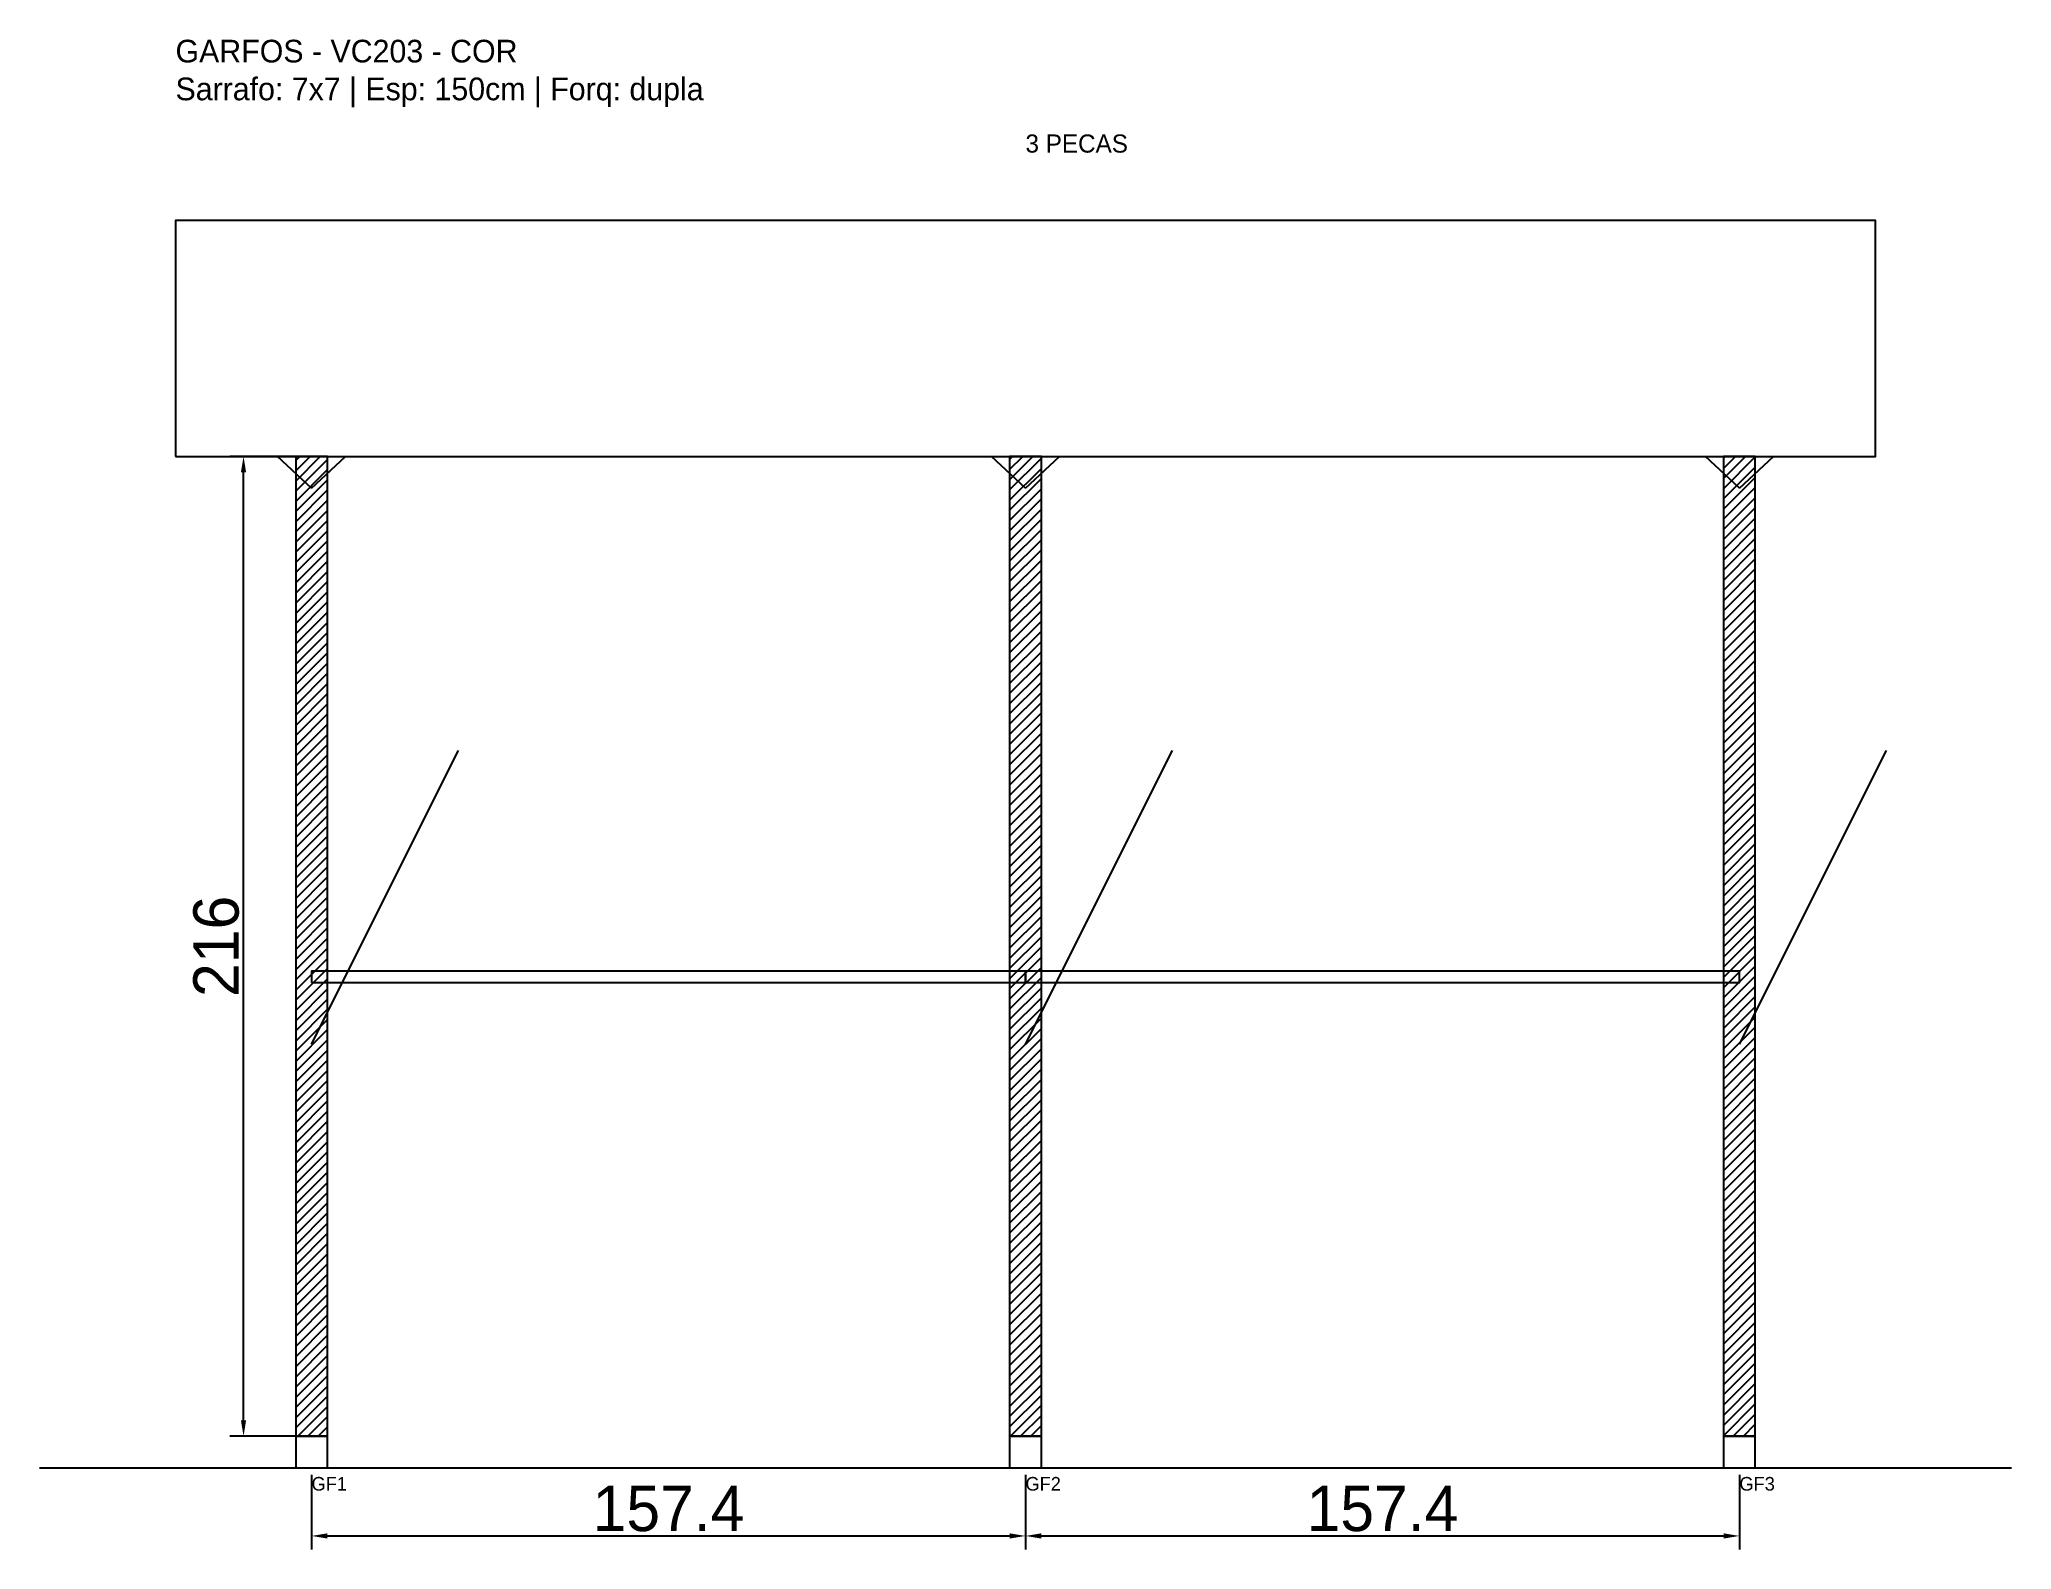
# Model space of a CAD drawing. Header units: metres. Extents: x -30 to 405, y -25 to 308.
import ezdxf

# ---------------------------------------------------------------- set-up
doc = ezdxf.new("R2010")
doc.units = ezdxf.units.M
for name, color, linetype in [('BARRA_ANCORAGEM', 1, 'Continuous'), ('COTA', 241, 'Continuous'), ('GARFOS OK', 3, 'Continuous'), ('NOME DA VIGA', 6, 'Continuous'), ('SARR_7x7', 40, 'Continuous'), ('TIRAS REESCORAMENTO', 252, 'Continuous'), ('VIGAS', 3, 'Continuous')]:
    doc.layers.add(name, color=color, linetype=linetype)
doc.dimstyles.new('EZ DXF', dxfattribs={"dimtxt": 10, "dimasz": 3.5, "dimexe": 3, "dimexo": 1.5, "dimgap": 1, "dimtad": 1, "dimdec": 1, "dimdsep": 46, "dimcen": 2.5, "dimazin": 3, "dimtfac": 1, "dimtmove": 0, "dimatfit": 3})

msp = doc.modelspace()

# ---------------------------------------------------------------- hatches: boundary and pattern name
at = {"layer": 'COTA'}
h = msp.add_hatch(dxfattribs=at)
h.set_pattern_fill('ANSI31', scale=0.5)
h.paths.add_polyline_path([(26.5, 0), (33.5, 0), (33.5, 216), (26.5, 216)])
h = msp.add_hatch(dxfattribs=at)
h.set_pattern_fill('ANSI31', scale=0.5)
h.paths.add_polyline_path([(183.925, 0), (190.925, 0), (190.925, 216), (183.925, 216)])
h = msp.add_hatch(dxfattribs=at)
h.set_pattern_fill('ANSI31', scale=0.5)
h.paths.add_polyline_path([(341.35, 0), (348.35, 0), (348.35, 216), (341.35, 216)])

# ---------------------------------------------------------------- linework, layer by layer
at = {"layer": 'BARRA_ANCORAGEM'}
for p, q in [((30, 86.4), (62.4, 151.2)), ((187.425, 86.4), (219.825, 151.2)), ((344.85, 86.4), (377.25, 151.2))]:
    msp.add_line(p, q, dxfattribs=at)
at = {"layer": 'GARFOS OK'}
for p, q in [((30, 209), (22.5, 216)), ((22.5, 216), (37.5, 216)), ((30, 209), (37.5, 216)), ((187.425, 209), (179.925, 216)), ((179.925, 216), (194.925, 216)), ((187.425, 209), (194.925, 216)), ((344.85, 209), (337.35, 216)), ((337.35, 216), (352.35, 216)), ((344.85, 209), (352.35, 216))]:
    msp.add_line(p, q, dxfattribs=at)
at = {"layer": 'GARFOS OK', "linetype": 'CONTINUOUS'}
msp.add_line((-30, -7), (404.85, -7), dxfattribs=at)
at = {"layer": 'GARFOS OK'}
for points in [[(26.5, 0), (33.5, 0), (33.5, 216), (26.5, 216), (26.5, 0)], [(183.925, 0), (190.925, 0), (190.925, 216), (183.925, 216), (183.925, 0)], [(341.35, 0), (348.35, 0), (348.35, 216), (341.35, 216), (341.35, 0)]]:
    msp.add_lwpolyline(points, dxfattribs=at)
at = {"layer": 'SARR_7x7'}
for points in [[(26.5, -7), (33.5, -7), (33.5, 0), (26.5, 0), (26.5, -7)], [(183.925, -7), (190.925, -7), (190.925, 0), (183.925, 0), (183.925, -7)], [(341.35, -7), (348.35, -7), (348.35, 0), (341.35, 0), (341.35, -7)]]:
    msp.add_lwpolyline(points, dxfattribs=at)
at = {"layer": 'TIRAS REESCORAMENTO'}
for points in [[(30, 100), (187.425, 100), (187.425, 102.5), (30, 102.5), (30, 100)], [(187.425, 100), (344.85, 100), (344.85, 102.5), (187.425, 102.5), (187.425, 100)]]:
    msp.add_lwpolyline(points, dxfattribs=at)
at = {"layer": 'VIGAS'}
msp.add_lwpolyline([(0, 216), (374.85, 216), (374.85, 268), (0, 268), (0, 216)], dxfattribs=at)

# ---------------------------------------------------------------- texts
at = {"layer": 'NOME DA VIGA'}
for s, height, p in [('3 PECAS', 4, (187.425, 283)), ('GF1', 3, (30, -12)), ('GF2', 3, (187.425, -12)), ('GF3', 3, (344.85, -12))]:
    msp.add_text(s, height=height, dxfattribs=at).set_placement(p)
at = {"layer": 'NOME DA VIGA', "insert": (0, 293), "char_height": 5, "attachment_point": 7}
msp.add_mtext('GARFOS - VC203 - COR\\PSarrafo: 7x7 | Esp: 150cm | Forq: dupla', dxfattribs=at)

# ---------------------------------------------------------------- dimensions: what is measured, and where the dimension line sits
at = {"layer": 'COTA'}
msp.add_linear_dim(base=(15, 0), p1=(30, 0), p2=(30, 216), angle=90, dimstyle='EZ DXF', dxfattribs=at).render()
for base, p1, p2 in [((30, -22), (30, -7), (187.425, -7)), ((187.425, -22), (187.425, -7), (344.85, -7))]:
    msp.add_linear_dim(base=base, p1=p1, p2=p2, dimstyle='EZ DXF', dxfattribs=at).render()

doc.saveas('drawing.dxf')
